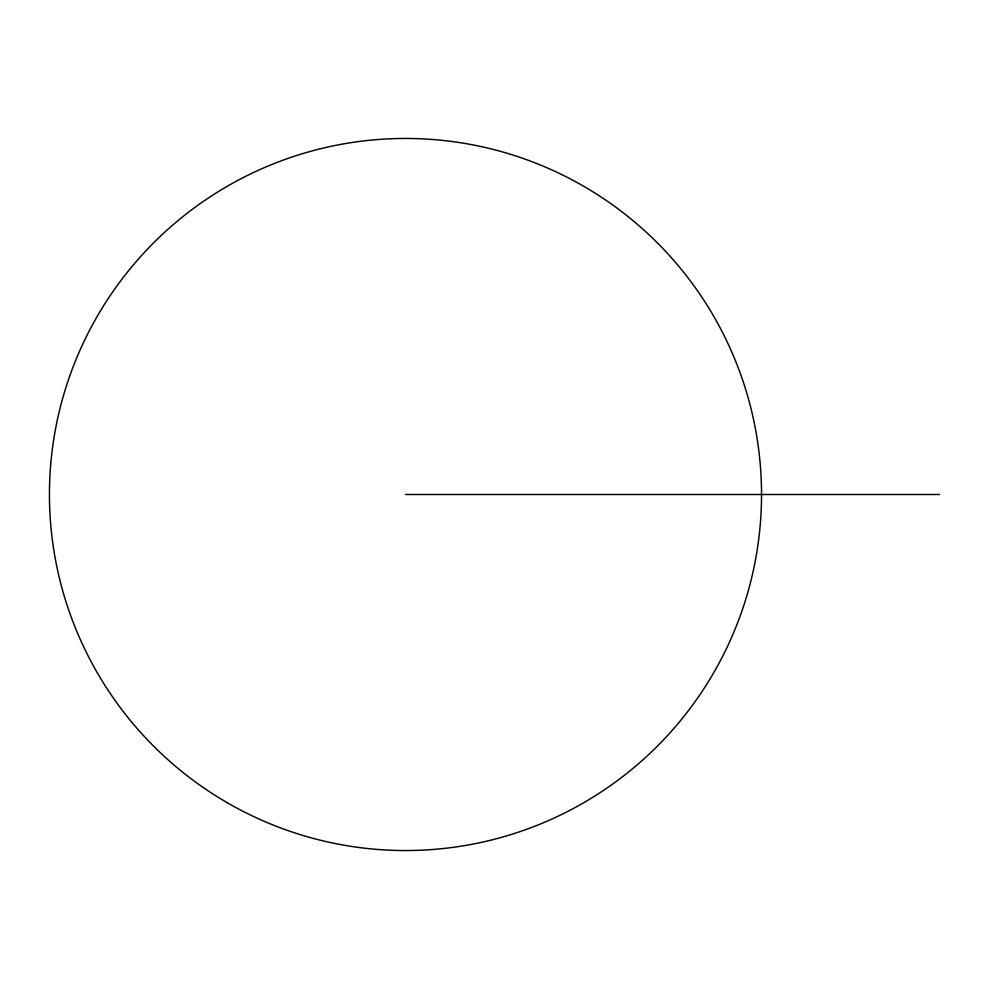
<?xml version="1.0" encoding="UTF-8"?>
<svg xmlns="http://www.w3.org/2000/svg" width="989" height="989" viewBox="0 0 989 989"><rect width="100%" height="100%" fill="white"/><g stroke="black" fill="none" stroke-linecap="round" stroke-linejoin="round"><path stroke-width="1.48" d="M405.49 494.5L939.55 494.5M227.47 802.845A356.04 356.04 0 0 0 761.53 494.5A356.04 356.04 0 0 0 227.47 186.155A356.04 356.04 0 0 0 227.47 802.845"/></g></svg>
